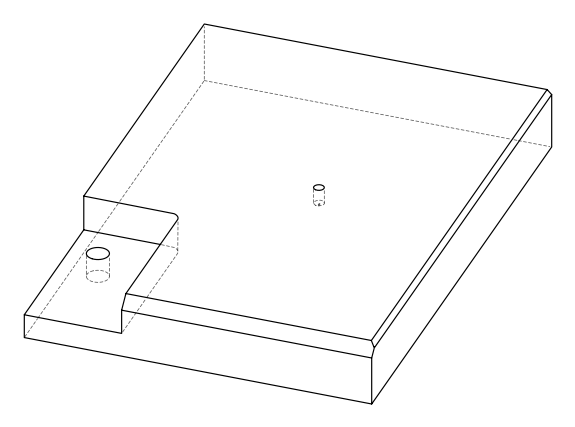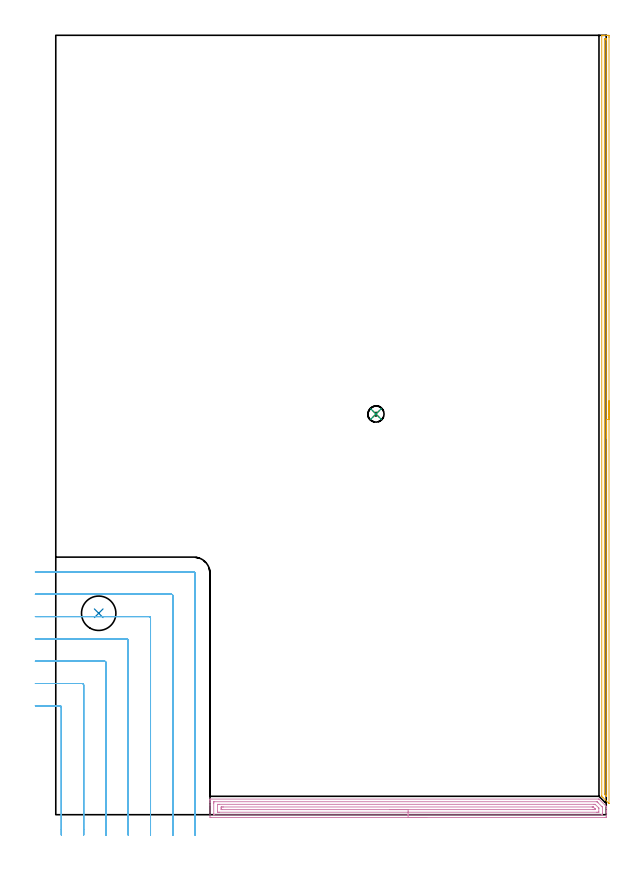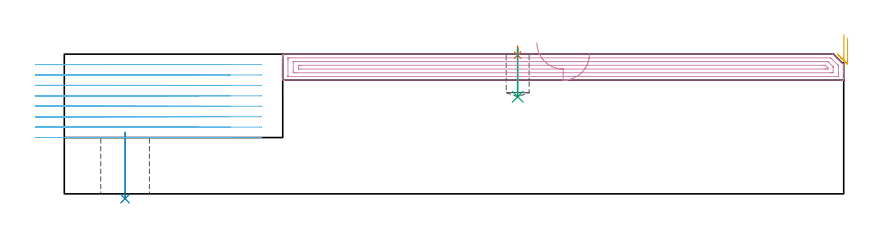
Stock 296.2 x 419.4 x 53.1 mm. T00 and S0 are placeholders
(PLAN: 6 operations, 4 tool changes, 33 min)
(1 SPOT_DRILL | STEP1POCKET | NXT0321_9005460120000 | 0.03 min | 1 mm3)
(2 INDEXABLE_INSERT_DRILL_THROUGH_HOLE_FROM_SOLID | STEP1HOLE | NXT0302_008 | 0.11 min | 14249 mm3)
(3 DRILL_BLIND_HOLE_INTO_CENTER | STEP1POCKET | NXT0301_058 | 0.07 min | 893 mm3)
(4 AREA_MILL | FG_CHAMFER_SURFACE | UGT0205_001 | 7.01 min | 10736 mm3)
(5 AREA_MILL_1 | FG_CHAMFER_SURFACE_1 | UGT0205_001 | 6.74 min | 3121 mm3)
(6 MILL_CORNER_NOTCH_RECTANGULAR | CORNER_NOTCH_RECTANGULAR | UGT0201_008 | Follow Part, ap 4, ae 75% | 19.02 min | 355378 mm3)
(TOOL NXT0321_9005460120000 | NC Spot Drill, 142deg, 12mm, Carbide, Uncoated | D12 PA142 FL30 Z2)
(TOOL NXT0302_008 | Index. Insert Drill 18.5mm [880-D1850L25-05] | D18.5 PA176 FL93 Z2)
(TOOL NXT0301_058 | Carbide Drill 8.7mm [860.1-0870-026A1-MM 2214] | D8.7 PA140 FL47 Z2)
(TOOL UGT0205_001 | Chamfer Mill 20 x 3 x 45 deg. | D20 FL50 Z2)
(TOOL UGT0201_008 | End Mill 16 mm | D16 FL32 Z4)
(OP 1 SPOT_DRILL)
G17 G21 G94 G90
T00 M6
G54
G17 G0 G90 X172.3 Y215.6 S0 M3
G43 Z63.1 H0
G94 G81 G98 Z52.726 F250. R56.1
G80
M5
M2
(OP 2 INDEXABLE_INSERT_DRILL_THROUGH_HOLE_FROM_SOLID)
G17 G21 G94 G90
T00 M6
G54
G17 G0 G90 X23.1 Y108.4 S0 M3
G43 Z63.1 H1
G94 G81 G98 Z-1.823 F250. R23.4
G80
M5
M2
(OP 3 DRILL_BLIND_HOLE_INTO_CENTER)
G17 G21 G94 G90
T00 M6
G54
G17 G0 G90 X172.3 Y215.6 S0 M3
G43 Z63.1 H1
G94 G81 G98 Z36.9 F250. R55.1
G80
M5
M2
(OP 4 AREA_MILL)
G17 G21 G94 G90
T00 M6
G54
G17 G0 G90 X199.6 Y-1.5 S1061 M3
G43 Z63.1 H0
Z53.2
G94 G1 X199.562 Z52.328 F250.
X199.448 Z51.463
X199.259 Z50.612
X198.997 Z49.78
X198.663 Z48.974
X198.26 Z48.2
X197.792 Z47.464
X197.26 Z46.772
X196.671 Z46.129
X196.028 Z45.54
X195.336 Z45.008
X194.6 Z44.54
X193.826 Z44.137
X193.02 Z43.803
X192.188 Z43.541
X191.336 Z43.352
X190.472 Z43.238
X189.6 Z43.2
X83.631
X83.256 Y-1.496 Z43.203
X83.01 Y-1.492 Z43.206
X83. Y-1.242 Z43.455
Y5.223 Z49.917
Y6.631 Z51.328
Y6.995 Z51.69
Y7.723 Z52.422
Y7.974 Z52.674
X83.008 Y8.37 Z53.062
X83.01 Y8.397 Z53.088
X83.184 Y8.4 Z53.1
X291.992
X292.295 Y8.399 Z53.085
X292.363 Y8.337 Z53.036
X296.069 Y4.632 Z49.33
X296.165 Y4.532 Z49.23
X296.198 Y4.492 Z49.188
X296.2 Y4.285 Z48.983
Y4.234 Z48.932
Y3.45 Z48.144
Y2.2 Z46.897
Y1.677 Z46.372
Y1.052 Z45.748
Y-0.72 Z43.976
X296.197 Y-0.981 Z43.715
X296.191 Y-1.491 Z43.205
X296.087 Y-1.494 Z43.203
X295.569 Y-1.5 Z43.2
X189.6
Y-0.086 Z44.614
X85.196 Y-0.085 Z44.615
X85.089 Y-0.084 Z44.616
X85.037 Y-0.081 Z44.619
X85.016 Y-0.079 Z44.621
X85.01 Y-0.068 Z44.632
X85.006 Y0.053 Z44.753
X85.001 Y0.32 Z45.02
Y6.109 Z50.809
X85.002 Y6.522 Z51.222
X85.01 Y6.939 Z51.639
X85.014 Y6.98 Z51.68
X85.033 Y6.981 Z51.681
X85.087 Y6.984 Z51.684
X85.198 Y6.985 Z51.685
X85.419 Y6.986 Z51.686
X291.108
X291.217 Y6.981 Z51.681
X291.241 Y6.979 Z51.679
X291.304 Y6.934 Z51.634
X291.523 Y6.721 Z51.421
X291.839 Y6.41 Z51.11
X293.914 Y4.336 Z49.036
X294.044 Y4.204 Z48.904
X294.127 Y4.117 Z48.817
X294.19 Y4.048 Z48.748
X294.192 Y4.024 Z48.724
X294.198 Y3.923 Z48.623
X294.2 Y1.262 Z45.962
Y0.791 Z45.491
X294.198 Y0.378 Z45.078
X294.19 Y-0.039 Z44.661
X294.186 Y-0.08 Z44.62
X294.167 Y-0.081 Z44.619
X294.113 Y-0.084 Z44.616
X294.002 Y-0.085 Z44.615
X293.781 Y-0.086 Z44.614
X189.6
Y1.328 Z46.028
X88.102 Y1.329 Z46.029
X87.559
X87.208 Y1.333 Z46.033
X87.091 Y1.335 Z46.035
X87.01 Y1.341 Z46.041
X87.006 Y1.472 Z46.172
X87.002 Y1.677 Z46.377
X87. Y1.883 Z46.583
X87.001 Y5.428 Z50.128
X87.005 Y5.497 Z50.197
X87.01 Y5.55 Z50.25
X87.017 Y5.565 Z50.265
X87.033 Y5.566 Z50.266
X87.208 Y5.569 Z50.269
X87.75 Y5.571 Z50.271
X88.102 Y5.572 Z50.272
X289.309 Y5.571 Z50.271
X289.853 Y5.57 Z50.27
X290.204 Y5.566 Z50.266
X290.222 Y5.565 Z50.265
X290.245 Y5.547 Z50.247
X290.295 Y5.502 Z50.202
X290.391 Y5.409 Z50.109
X291.992 Y3.807 Z48.507
X292.166 Y3.626 Z48.326
X292.185 Y3.604 Z48.304
X292.191 Y3.573 Z48.273
X292.197 Y3.519 Z48.219
X292.199 Y3.45 Z48.15
Y1.472 Z46.172
X292.195 Y1.403 Z46.103
X292.19 Y1.35 Z46.05
X292.183 Y1.335 Z46.035
X292.167 Y1.334 Z46.034
X291.992 Y1.331 Z46.031
X291.45 Y1.329 Z46.029
X291.098 Y1.328 Z46.028
X189.6
Y2.743 Z47.443
X89.71
X89.117 Y2.745 Z47.445
X89.055 Y2.747 Z47.447
X89.018 Y2.749 Z47.449
X89.01 Y2.789 Z47.489
X89.006 Y3.008 Z47.708
X89. Y3.446 Z48.146
X89.006 Y3.891 Z48.591
X89.01 Y4.111 Z48.811
X89.02 Y4.151 Z48.851
X89.075 Y4.153 Z48.853
X89.179 Y4.155 Z48.855
X89.89 Y4.157 Z48.857
X90.071
X288.596
X288.953 Y4.156 Z48.856
X289.131 Y4.154 Z48.854
X289.174 Y4.15 Z48.85
X289.193 Y4.147 Z48.847
X289.219 Y4.124 Z48.824
X289.309 Y4.04 Z48.74
X289.9 Y3.45 Z48.15
X290.093 Y3.253 Z47.953
X290.159 Y3.181 Z47.881
X290.19 Y3.144 Z47.844
X290.192 Y3.119 Z47.819
X290.194 Y3.009 Z47.709
X290.19 Y2.789 Z47.489
X290.18 Y2.749 Z47.449
X290.125 Y2.747 Z47.447
X290.021 Y2.745 Z47.445
X289.309 Y2.743 Z47.443
X289.129
X189.6
X188.728 Z47.481
X187.864 Z47.595
X187.012 Z47.783
X186.18 Z48.046
X185.374 Z48.38
X184.6 Z48.782
X183.864 Z49.251
X183.172 Z49.782
X182.529 Z50.372
X181.94 Z51.015
X181.408 Z51.707
X180.94 Z52.443
X180.537 Z53.216
X180.203 Z54.022
X179.941 Z54.854
X179.752 Z55.706
X179.638 Z56.571
X179.6 Z57.443
G0 Z63.1
M5
M2
(OP 5 AREA_MILL_1)
G17 G21 G94 G90
T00 M6
G54
G17 G0 G90 X297.7 Y222.7 S1061 M3
G43 Z63.1 H0
Z59.2
G94 G1 Y222.662 Z58.328 F250.
Y222.548 Z57.463
Y222.359 Z56.612
Y222.097 Z55.78
Y221.763 Z54.974
Y221.36 Z54.2
Y220.891 Z53.464
Y220.36 Z52.772
Y219.771 Z52.129
Y219.128 Z51.539
Y218.436 Z51.008
Y217.7 Z50.54
Y216.926 Z50.137
Y216.12 Z49.803
Y215.288 Z49.541
Y214.436 Z49.352
Y213.572 Z49.238
Y212.7 Z49.2
Y6.11
X297.695 Y6.031 Z49.203
X297.692 Y6.019 Z49.205
X297.668 Y6.031 Z49.23
X294.411 Y9.289 Z52.489
X293.804 Y9.896 Z53.09
X293.8 Y10.203 Z53.1
Y419.22
X293.803 Y419.39 Z53.088
X293.864 Y419.393 Z53.028
X294.293 Y419.4 Z52.606
X294.583 Z52.317
X295.304 Z51.592
X296.557 Z50.34
X297.089 Y419.397 Z49.806
X297.691 Y419.393 Z49.205
X297.693 Y419.377 Z49.203
X297.699 Y418.773 Z49.201
X297.7 Y418.161 Z49.2
Y212.7
X296.286 Z50.614
X296.285 Y10.203 Z50.615
X296.284 Y10.115 Z50.616
X296.281 Y10.025 Z50.619
X296.273 Y9.888 Z50.627
X296.196 Y9.961 Z50.704
X295.948 Y10.203 Z50.952
X295.304 Y10.853 Z51.596
X295.246 Y10.916 Z51.654
X295.221 Y10.953 Z51.679
X295.218 Y11.008 Z51.682
X295.216 Y11.097 Z51.684
X295.215 Y11.187 Z51.685
X295.214 Y417.074 Z51.686
X295.215 Y417.164 Z51.685
X295.219 Y417.342 Z51.681
X295.221 Y417.387 Z51.679
X295.228 Y417.391 Z51.672
X295.252 Y417.395 Z51.648
X295.304 Y417.398 Z51.596
X295.782 Y417.4 Z51.118
X296.196 Y417.399 Z50.704
X296.256 Y417.398 Z50.644
X296.272 Y417.395 Z50.628
X296.276 Y417.392 Z50.624
X296.279 Y417.371 Z50.621
X296.283 Y417.253 Z50.617
X296.285 Y417.074 Z50.615
X296.286 Y416.984 Z50.614
Y212.7
Y211.828 Z50.652
Y210.963 Z50.766
Y210.112 Z50.955
Y209.28 Z51.217
Y208.474 Z51.551
Y207.7 Z51.954
Y206.964 Z52.423
Y206.272 Z52.954
Y205.629 Z53.543
Y205.04 Z54.186
Y204.508 Z54.878
Y204.04 Z55.614
Y203.637 Z56.388
Y203.303 Z57.194
Y203.041 Z58.026
Y202.852 Z58.878
Y202.738 Z59.743
Y202.7 Z60.614
G0 Z63.1
M5
M2
(OP 6 MILL_CORNER_NOTCH_RECTANGULAR)
G17 G21 G94 G90
T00 M6
G54
G17 G0 G90 X3. Y-11. S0 M3
G43 Z63.1 H0
Z49.137
G94 G1 Y-8. F250.
Y57.806 F500.
G3 X2.206 Y58.6 R0.8
G1 X-8.
X-11. F250.
G0 Z63.1
X15. Y-11.
Z49.137
G1 Y-8.
Y69.806 F500.
G3 X14.206 Y70.6 R0.8
G1 X-8.
X-11. F250.
G0 Z63.1
X27. Y-11.
Z49.137
G1 Y-8.
Y81.805 F500.
G3 X26.205 Y82.6 R0.8
G1 X-8.
X-11. F250.
G0 Z63.1
X39. Y-11.
Z49.137
G1 Y-8.
Y93.805 F500.
G3 X38.205 Y94.6 R0.8
G1 X-8.
X-11. F250.
G0 Z63.1
X51. Y-11.
Z49.137
G1 Y-8.
Y105.805 F500.
G3 X50.205 Y106.6 R0.8
G1 X-8.
X-11. F250.
G0 Z63.1
X63. Y-11.
Z49.137
G1 Y-8.
Y117.804 F500.
G3 X62.204 Y118.6 R0.8
G1 X-8.
X-11. F250.
G0 Z63.1
X75. Y-11.
Z49.137
G1 Y-8.
Y129.804 F500.
G3 X74.204 Y130.6 R0.8
G1 X-8.
X-11. F250.
G0 Z63.1
X3. Y-11.
Z45.175
G1 Y-8.
Y57.806 F500.
G3 X2.206 Y58.6 R0.8
G1 X-8.
X-11. F250.
G0 Z63.1
X15. Y-11.
Z45.175
G1 Y-8.
Y69.806 F500.
G3 X14.206 Y70.6 R0.8
G1 X-8.
X-11. F250.
G0 Z63.1
X27. Y-11.
Z45.175
G1 Y-8.
Y81.805 F500.
G3 X26.205 Y82.6 R0.8
G1 X-8.
X-11. F250.
G0 Z63.1
X39. Y-11.
Z45.175
G1 Y-8.
Y93.805 F500.
G3 X38.205 Y94.6 R0.8
G1 X-8.
X-11. F250.
G0 Z63.1
X51. Y-11.
Z45.175
G1 Y-8.
Y105.805 F500.
G3 X50.205 Y106.6 R0.8
G1 X-8.
X-11. F250.
G0 Z63.1
X63. Y-11.
Z45.175
G1 Y-8.
Y117.804 F500.
G3 X62.204 Y118.6 R0.8
G1 X-8.
X-11. F250.
G0 Z63.1
X75. Y-11.
Z45.175
G1 Y-8.
Y129.804 F500.
G3 X74.204 Y130.6 R0.8
G1 X-8.
X-11. F250.
G0 Z63.1
X3. Y-11.
Z41.212
G1 Y-8.
Y57.806 F500.
G3 X2.206 Y58.6 R0.8
G1 X-8.
X-11. F250.
G0 Z63.1
X15. Y-11.
Z41.212
G1 Y-8.
Y69.806 F500.
G3 X14.206 Y70.6 R0.8
G1 X-8.
X-11. F250.
G0 Z63.1
X27. Y-11.
Z41.212
G1 Y-8.
Y81.805 F500.
G3 X26.205 Y82.6 R0.8
G1 X-8.
X-11. F250.
G0 Z63.1
X39. Y-11.
Z41.212
G1 Y-8.
Y93.805 F500.
G3 X38.205 Y94.6 R0.8
G1 X-8.
X-11. F250.
G0 Z63.1
X51. Y-11.
Z41.212
G1 Y-8.
Y105.805 F500.
G3 X50.205 Y106.6 R0.8
G1 X-8.
X-11. F250.
G0 Z63.1
X63. Y-11.
Z41.212
G1 Y-8.
Y117.804 F500.
G3 X62.204 Y118.6 R0.8
G1 X-8.
X-11. F250.
G0 Z63.1
X75. Y-11.
Z41.212
G1 Y-8.
Y129.804 F500.
G3 X74.204 Y130.6 R0.8
G1 X-8.
X-11. F250.
G0 Z63.1
X3. Y-11.
Z37.25
G1 Y-8.
Y57.806 F500.
G3 X2.206 Y58.6 R0.8
G1 X-8.
X-11. F250.
G0 Z63.1
X15. Y-11.
Z37.25
G1 Y-8.
Y69.806 F500.
G3 X14.206 Y70.6 R0.8
G1 X-8.
X-11. F250.
G0 Z63.1
X27. Y-11.
Z37.25
G1 Y-8.
Y81.805 F500.
G3 X26.205 Y82.6 R0.8
G1 X-8.
X-11. F250.
G0 Z63.1
X39. Y-11.
Z37.25
G1 Y-8.
Y93.805 F500.
G3 X38.205 Y94.6 R0.8
G1 X-8.
X-11. F250.
G0 Z63.1
X51. Y-11.
Z37.25
G1 Y-8.
Y105.805 F500.
G3 X50.205 Y106.6 R0.8
G1 X-8.
X-11. F250.
G0 Z63.1
X63. Y-11.
Z37.25
G1 Y-8.
Y117.804 F500.
G3 X62.204 Y118.6 R0.8
G1 X-8.
X-11. F250.
G0 Z63.1
X75. Y-11.
Z37.25
G1 Y-8.
Y129.804 F500.
G3 X74.204 Y130.6 R0.8
G1 X-8.
X-11. F250.
G0 Z63.1
X3. Y-11.
Z33.287
G1 Y-8.
Y57.806 F500.
G3 X2.206 Y58.6 R0.8
G1 X-8.
X-11. F250.
G0 Z63.1
X15. Y-11.
Z33.287
G1 Y-8.
Y69.806 F500.
G3 X14.206 Y70.6 R0.8
G1 X-8.
X-11. F250.
G0 Z63.1
X27. Y-11.
Z33.287
G1 Y-8.
Y81.805 F500.
G3 X26.205 Y82.6 R0.8
G1 X-8.
X-11. F250.
G0 Z63.1
X39. Y-11.
Z33.287
G1 Y-8.
Y93.805 F500.
G3 X38.205 Y94.6 R0.8
G1 X-8.
X-11. F250.
G0 Z63.1
X51. Y-11.
Z33.287
G1 Y-8.
Y105.805 F500.
G3 X50.205 Y106.6 R0.8
G1 X-8.
X-11. F250.
G0 Z63.1
X63. Y-11.
Z33.287
G1 Y-8.
Y117.804 F500.
G3 X62.204 Y118.6 R0.8
G1 X-8.
X-11. F250.
G0 Z63.1
X75. Y-11.
Z33.287
G1 Y-8.
Y129.804 F500.
G3 X74.204 Y130.6 R0.8
G1 X-8.
X-11. F250.
G0 Z63.1
X3. Y-11.
Z29.325
G1 Y-8.
Y57.806 F500.
G3 X2.206 Y58.6 R0.8
G1 X-8.
X-11. F250.
G0 Z63.1
X15. Y-11.
Z29.325
G1 Y-8.
Y69.806 F500.
G3 X14.206 Y70.6 R0.8
G1 X-8.
X-11. F250.
G0 Z63.1
X27. Y-11.
Z29.325
G1 Y-8.
Y81.805 F500.
G3 X26.205 Y82.6 R0.8
G1 X-8.
X-11. F250.
G0 Z63.1
X39. Y-11.
Z29.325
G1 Y-8.
Y93.805 F500.
G3 X38.205 Y94.6 R0.8
G1 X-8.
X-11. F250.
G0 Z63.1
X51. Y-11.
Z29.325
G1 Y-8.
Y105.805 F500.
G3 X50.205 Y106.6 R0.8
G1 X-8.
X-11. F250.
G0 Z63.1
X63. Y-11.
Z29.325
G1 Y-8.
Y117.804 F500.
G3 X62.204 Y118.6 R0.8
G1 X-8.
X-11. F250.
G0 Z63.1
X75. Y-11.
Z29.325
G1 Y-8.
Y129.804 F500.
G3 X74.204 Y130.6 R0.8
G1 X-8.
X-11. F250.
G0 Z63.1
X3. Y-11.
Z25.362
G1 Y-8.
Y57.806 F500.
G3 X2.206 Y58.6 R0.8
G1 X-8.
X-11. F250.
G0 Z63.1
X15. Y-11.
Z25.362
G1 Y-8.
Y69.806 F500.
G3 X14.206 Y70.6 R0.8
G1 X-8.
X-11. F250.
G0 Z63.1
X27. Y-11.
Z25.362
G1 Y-8.
Y81.805 F500.
G3 X26.205 Y82.6 R0.8
G1 X-8.
X-11. F250.
G0 Z63.1
X39. Y-11.
Z25.362
G1 Y-8.
Y93.805 F500.
G3 X38.205 Y94.6 R0.8
G1 X-8.
X-11. F250.
G0 Z63.1
X51. Y-11.
Z25.362
G1 Y-8.
Y105.805 F500.
G3 X50.205 Y106.6 R0.8
G1 X-8.
X-11. F250.
G0 Z63.1
X63. Y-11.
Z25.362
G1 Y-8.
Y117.804 F500.
G3 X62.204 Y118.6 R0.8
G1 X-8.
X-11. F250.
G0 Z63.1
X75. Y-11.
Z25.362
G1 Y-8.
Y129.804 F500.
G3 X74.204 Y130.6 R0.8
G1 X-8.
X-11. F250.
G0 Z63.1
X3. Y-11.
Z21.4
G1 Y-8.
Y57.806 F500.
G3 X2.206 Y58.6 R0.8
G1 X-8.
X-11. F250.
G0 Z63.1
X15. Y-11.
Z21.4
G1 Y-8.
Y69.806 F500.
G3 X14.206 Y70.6 R0.8
G1 X-8.
X-11. F250.
G0 Z63.1
X27. Y-11.
Z21.4
G1 Y-8.
Y81.805 F500.
G3 X26.205 Y82.6 R0.8
G1 X-8.
X-11. F250.
G0 Z63.1
X39. Y-11.
Z21.4
G1 Y-8.
Y93.805 F500.
G3 X38.205 Y94.6 R0.8
G1 X-8.
X-11. F250.
G0 Z63.1
X51. Y-11.
Z21.4
G1 Y-8.
Y105.805 F500.
G3 X50.205 Y106.6 R0.8
G1 X-8.
X-11. F250.
G0 Z63.1
X63. Y-11.
Z21.4
G1 Y-8.
Y117.804 F500.
G3 X62.204 Y118.6 R0.8
G1 X-8.
X-11. F250.
G0 Z63.1
X75. Y-11.
Z21.4
G1 Y-8.
Y129.804 F500.
G3 X74.204 Y130.6 R0.8
G1 X-8.
X-11. F250.
G0 Z63.1
M5
M2
